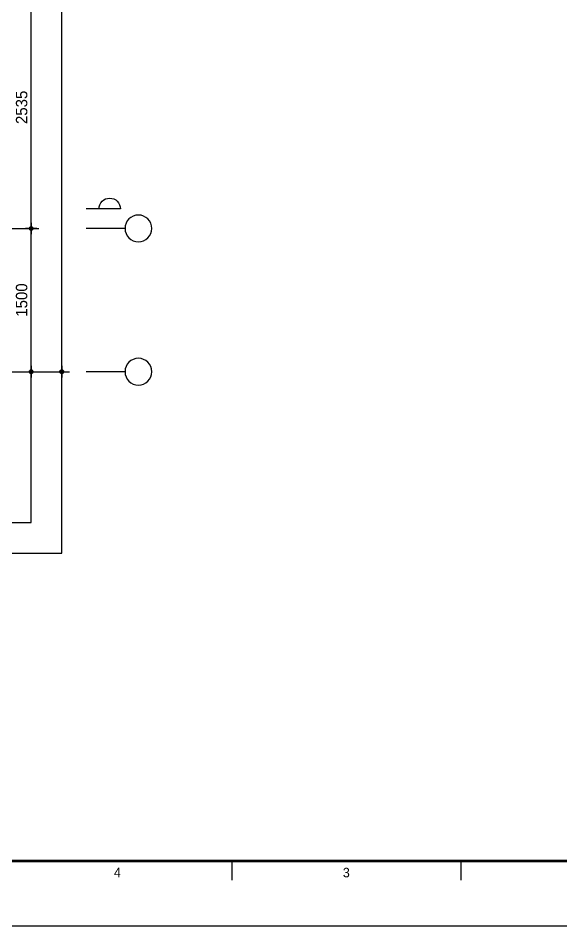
# Model space of a CAD drawing. Header units: millimetres. Extents: x -24416 to 92204, y -190080 to 23760.
# Drawn here: x 24200 to 29889, y 0 to 9504 of the extents above; entities that cross this region are included whole.
import ezdxf
from ezdxf.enums import TextEntityAlignment as Align
from ezdxf.xclip import XClip

# ---------------------------------------------------------------- set-up
doc = ezdxf.new("R2010")
doc.units = ezdxf.units.MM
doc.header["$LTSCALE"] = 50
doc.header["$XCLIPFRAME"] = 0
for name, pattern in [('AUDIT_D_220706163347-0', [0]), ('CEN', [62, 60, -1, 0, -1]), ('H', [1.3, 0.8, -0.5]), ('HID', [2.3, 1.5, -0.8])]:
    doc.linetypes.add(name, pattern=pattern)
doc.layers.get('defpoints').update_dxf_attribs({"color": 139})
for name, color, linetype in [('A-치수', 7, 'AUDIT_D_220706163347-0'), ('AA-BORD-FORM', 7, 'Continuous'), ('AA-BORD-TEXT', 3, 'Continuous'), ('AA-XXXX-DIMS', 7, 'Continuous'), ('CEN_CON', 1, 'CEN'), ('CEN_WALL', 12, 'CEN'), ('dan1', 7, 'HID'), ('DIM', 7, 'AUDIT_D_220706163347-0'), ('바닥타일', 8, 'Continuous'), ('커튼박스', 6, 'Continuous')]:
    doc.layers.add(name, color=color, linetype=linetype)
doc.layers.add('MC', color=135, linetype='Continuous', plot=False)
doc.styles.add('HAUD01', font='Dotum.ttf')
doc.styles.add('맑은고딕', font='malgun.ttf', dxfattribs={"width": 0.9})
doc.dimstyles.new('DIM_40', dxfattribs={"dimscale": 40, "dimtxt": 3, "dimasz": 1, "dimexe": 2, "dimexo": 2, "dimgap": 1, "dimtad": 1, "dimdec": 0, "dimzin": 0, "dimdsep": 46, "dimtxsty": '맑은고딕', "dimblk1": 'DIMDOT', "dimblk2": 'DIMDOT', "dimsah": 1, "dimcen": 0.09, "dimdle": 2, "dimclrd": 7, "dimclre": 7, "dimclrt": 3, "dimadec": 0, "dimazin": 0, "dimtfac": 1, "dimtdec": 0, "dimtix": 1, "dimtmove": 2, "dimatfit": 3, "dimldrblk": 'DIMDOT', "dimfxl": 2, "dimtolj": 1, "dimtzin": 0, "dimarcsym": 0})

# ---------------------------------------------------------------- blocks, each defined once
blk = doc.blocks.new('U-76A(기본)', base_point=(206307.1, 38575.4))
at = {"layer": '바닥타일'}
h = blk.add_hatch(dxfattribs=at)
h.set_pattern_fill('_USER', color=256, scale=300, double=1, pattern_type=0)
h.set_pattern_definition([(0, (0, 0), (0, 300), []), (90, (0, 0), (-300, 2e-14), [])])
edge = h.paths.add_edge_path()
edge.add_arc((218422.1, 40025.4), 690, 180.00105, 270.41264)
edge.add_line((218427.1, 39335.4), (218427.1, 38775.4))
edge.add_line((218427.1, 38775.4), (206432.1, 38775.4))
edge.add_line((206432.1, 38775.4), (206432.1, 39880.4))
edge.add_line((206432.1, 39880.4), (216782.1, 39880.4))
edge.add_line((216782.1, 39880.4), (216782.1, 40055.4))
edge.add_line((216782.1, 40055.4), (218422.1, 40055.4))
edge.add_line((218422.1, 40055.4), (218422.1, 40025.4))
edge.add_line((218422.1, 40025.4), (217732.1, 40025.4))
at = {"layer": 'CEN_CON'}
blk.add_line((206307.1, 38575.4), (220942.1, 38575.4), dxfattribs=at)
at = {"layer": 'CEN_WALL'}
blk.add_line((206307.1, 40075.4), (216702.1, 40075.4), dxfattribs=at)
at = {"layer": 'dan1'}
blk.add_lwpolyline([(206432.1, 40540.4), (211972.1, 40540.4)], dxfattribs=at)
at = {"layer": 'MC'}
blk.add_line((206307.1, 40280.4), (216702.1, 40280.4), dxfattribs=at)
at = {"layer": '커튼박스', "linetype": 'H'}
blk.add_line((206432.1, 40430.4), (209152.1, 40430.4), dxfattribs=at)
blk = doc.blocks.new('DIMDOT')
at = {"layer": 'AA-XXXX-DIMS'}
for p, q in [((-1.5, 0), (1.5, 0)), ((0, -1.5), (0, 1.5))]:
    blk.add_line(p, q, dxfattribs=at)
for radius in [0.5, 0.25]:
    blk.add_circle((0, 0), radius, dxfattribs=at)
blk = doc.blocks.new('*D632')
at = {"layer": 'defpoints', "color": 0, "transparency": 16777216}
for p in [(23057.2, -7922.9), (24657.2, -7922.9), (23057.2, -17957.9)]:
    blk.add_point(p, dxfattribs=at)
at = {"layer": 'DIM', "color": 7, "lineweight": -2, "transparency": 16777216}
for p, q in [((23137.2, -7922.9), (24737.2, -7922.9)), ((24657.2, -17917.9), (24657.2, -7962.9)), ((23137.2, -17957.9), (24737.2, -17957.9))]:
    blk.add_line(p, q, dxfattribs=at)
at = {"layer": 'DIM', "color": 7, "lineweight": -2, "transparency": 16777216, "xscale": 40, "yscale": 40, "zscale": 40}
for p, rotation in [((24657.2, -7922.9), 90), ((24657.2, -17957.9), 270)]:
    blk.add_blockref('DIMDOT', p, dxfattribs=dict(at, rotation=rotation))
at = {"layer": 'DIM', "color": 3, "transparency": 16777216, "insert": (24557.1, -12940.4), "char_height": 120, "attachment_point": 5, "rotation": 90, "style": 'HAUD01'}
blk.add_mtext('\\A1;10035', dxfattribs=at)
blk = doc.blocks.new('*D633')
at = {"layer": 'defpoints', "color": 0, "transparency": 16777216}
for p in [(23057.2, -16457.9), (24337.2, -16457.9), (23057.2, -17957.9)]:
    blk.add_point(p, dxfattribs=at)
at = {"layer": 'DIM', "color": 7, "lineweight": -2, "transparency": 16777216}
for p, q in [((23137.2, -16457.9), (24417.2, -16457.9)), ((24337.2, -17917.9), (24337.2, -16497.9)), ((23137.2, -17957.9), (24417.2, -17957.9))]:
    blk.add_line(p, q, dxfattribs=at)
at = {"layer": 'DIM', "color": 7, "lineweight": -2, "transparency": 16777216, "xscale": 40, "yscale": 40, "zscale": 40}
for p, rotation in [((24337.2, -16457.9), 90), ((24337.2, -17957.9), 270)]:
    blk.add_blockref('DIMDOT', p, dxfattribs=dict(at, rotation=rotation))
at = {"layer": 'DIM', "color": 3, "transparency": 16777216, "insert": (24237.1, -17207.9), "char_height": 120, "attachment_point": 5, "rotation": 90, "style": 'HAUD01'}
blk.add_mtext('\\A1;1500', dxfattribs=at)
blk = doc.blocks.new('*D634')
at = {"layer": 'defpoints', "color": 0, "transparency": 16777216}
for p in [(23057.2, -13922.9), (24337.2, -13922.9), (23057.2, -16457.9)]:
    blk.add_point(p, dxfattribs=at)
at = {"layer": 'DIM', "color": 7, "lineweight": -2, "transparency": 16777216}
for p, q in [((23137.2, -13922.9), (24417.2, -13922.9)), ((24337.2, -16417.9), (24337.2, -13962.9)), ((23137.2, -16457.9), (24417.2, -16457.9))]:
    blk.add_line(p, q, dxfattribs=at)
at = {"layer": 'DIM', "color": 7, "lineweight": -2, "transparency": 16777216, "xscale": 40, "yscale": 40, "zscale": 40}
for p, rotation in [((24337.2, -13922.9), 90), ((24337.2, -16457.9), 270)]:
    blk.add_blockref('DIMDOT', p, dxfattribs=dict(at, rotation=rotation))
at = {"layer": 'DIM', "color": 3, "transparency": 16777216, "insert": (24237.1, -15190.4), "char_height": 120, "attachment_point": 5, "rotation": 90, "style": 'HAUD01'}
blk.add_mtext('\\A1;2535', dxfattribs=at)
blk = doc.blocks.new('중심')
at = {"layer": 'DIM'}
blk.add_line((-350, 0), (0, 0), dxfattribs=at)
blk.add_circle((-470, 0), 120, dxfattribs=at)
blk = doc.blocks.new('XR-FORM 청주월명')
at = {"layer": 'AA-BORD-FORM', "color": 2}
for p, q in [((661, 17), (661, 12)), ((721, 17), (721, 12))]:
    blk.add_line(p, q, dxfattribs=at)
at = {"layer": 'AA-BORD-FORM', "color": 1}
blk.add_lwpolyline([(0, 0), (841, 0), (841, 594), (0, 594)], close=True, dxfattribs=at)
at = {"layer": 'AA-BORD-FORM', "color": 2, "const_width": 0.682}
blk.add_lwpolyline([(21, 17), (21, 577), (821, 577), (821, 17)], close=True, dxfattribs=at)
at = {"layer": 'AA-BORD-TEXT', "color": 7, "style": 'HAUD01'}
for s, p in [('4', (631, 13.95)), ('3', (691, 13.94))]:
    blk.add_text(s, height=2.5, dxfattribs=at).set_placement(p, align=Align.MIDDLE_CENTER)
blk = doc.blocks.new('DIM-1108')
at = {"layer": 'DIM'}
blk.add_lwpolyline([(25048.3, -16252.9, -1), (25272.3, -16252.9), (24912.3, -16252.9)], format="xyb", dxfattribs=at)
at = {"layer": 'A-치수', "xscale": -1.166666666666666, "yscale": 1.166666666666666, "zscale": 1.166666666666666}
for p in [(24912.3, -16457.9), (24912.3, -17957.9)]:
    blk.add_blockref('중심', p, dxfattribs=at)
at = {"layer": 'DIM'}
for base, p1, p2, picture, middle in [((24657.2, -7922.9), (23057.2, -17957.9), (23057.2, -7922.9), '*D632', (24557.1, -12940.4)), ((24337.2, -13922.9), (23057.2, -16457.9), (23057.2, -13922.9), '*D634', (24237.1, -15190.4)), ((24337.2, -16457.9), (23057.2, -17957.9), (23057.2, -16457.9), '*D633', (24237.1, -17207.9))]:
    dim = blk.add_linear_dim(base=base, p1=p1, p2=p2, angle=270, dimstyle='DIM_40', override={"dimscale": 40, "dimtxsty": 'HAUD01'}, dxfattribs=at)
    dim.commit()
    dim.dimension.update_dxf_attribs({"geometry": picture, "text_midpoint": middle})

msp = doc.modelspace()

# ---------------------------------------------------------------- linework, layer by layer
at = {"layer": 'defpoints'}
for points in [[(24657.2, 20477.1), (5490, 20477.1), (5490, 3902.1), (24657.2, 3902.1)], [(24337.2, 20157.1), (5810, 20157.1), (5810, 4222.1), (24337.2, 4222.1)]]:
    msp.add_lwpolyline(points, close=True, dxfattribs=at)

# ---------------------------------------------------------------- block references
at = {"xscale": 40, "yscale": 40, "zscale": 40}
msp.add_blockref('XR-FORM 청주월명', (0, 0), dxfattribs=at)
msp.add_blockref('DIM-1108', (0, 23760))
ref = msp.add_blockref('U-76A(기본)', (21725, 5802.1))
XClip(ref).set_block_clipping_path([(191672.1148688774, 38275.3918016906), (207639.267251093, 51650.3918016906)])

doc.saveas('drawing.dxf')
